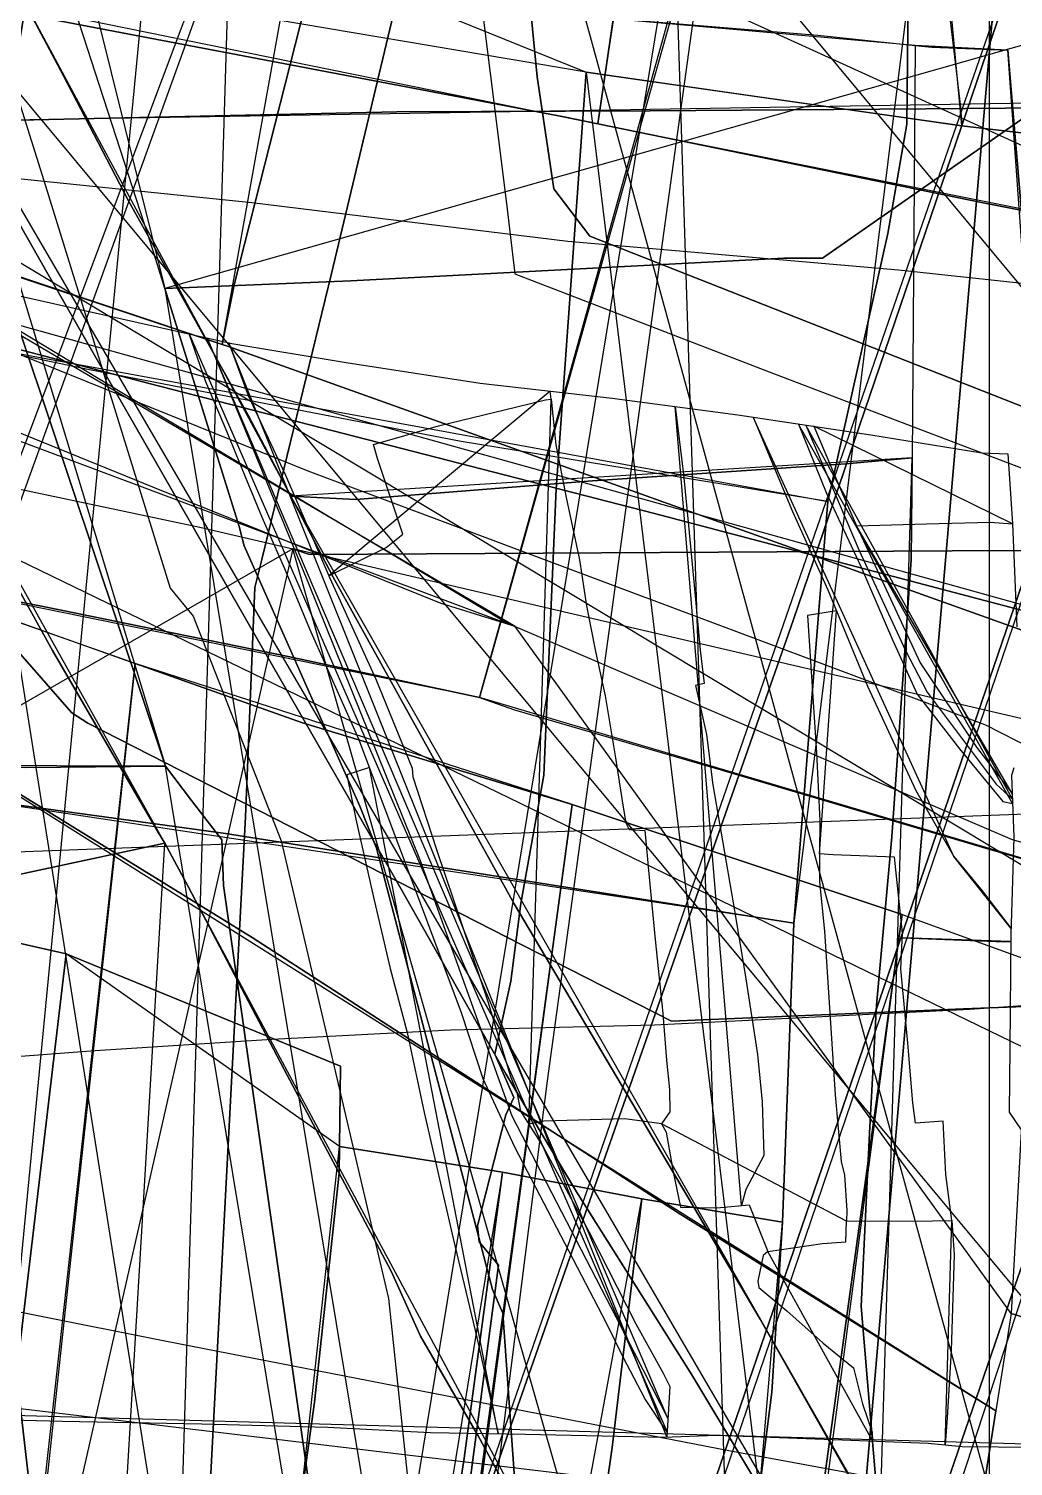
# Model space of a CAD drawing. Extents: x -6790 to 12600, y -1098 to 2171.
# Drawn here: x 681.8 to 733.7, y 414.8 to 490.5 of the extents above; entities that cross this region are included whole.
import ezdxf

# ---------------------------------------------------------------- set-up
doc = ezdxf.new("R2010")
doc.units = 0

msp = doc.modelspace()

# ---------------------------------------------------------------- linework, layer by layer
for points in [[(-7.785, 810.303), (732.41, 810.303), (732.41, -7.785), (-7.785, -7.785), (-7.785, 810.303)], [(637.408, 594.75), (637.736, 594.726), (662.872, 589.934), (662.532, 588.83), (655.107, 534.668), (651.449, 507.714), (650.216, 499.044), (650.194, 498.07), (651.792, 497.489), (662.338, 495.196), (682.779, 491.07), (710.001, 485.905), (711.801, 485.535), (713.973, 500.37), (718.122, 527.146), (720.485, 542.786), (726.628, 583.454), (640.862, 615.9), (637.408, 594.75)], [(657.211, 609.541), (655.908, 584.491), (656.741, 576.481), (663.201, 551.019), (668.649, 533.637), (675.524, 505.099), (682.702, 482.269), (689.274, 461.082), (690.485, 459.612), (695.112, 447.765), (700.776, 423.68), (703.327, 399.553), (706.224, 372.269), (708.905, 348.964), (714.163, 313.646), (714.888, 277.015), (714.097, 250.136), (657.211, 609.541)], [(712.768, 589.733), (744.235, 588.876), (744.243, 589.482), (759.809, 592.467), (774.157, 588.929), (773.952, 588.441), (773.673, 586.057), (770.782, 568.317), (767.931, 549.325), (765.66, 534.859), (762.997, 525.189), (759.594, 512.479), (750.008, 475.338), (744.583, 455.13), (692.283, 473.824), (692.006, 473.916), (692.637, 477.059), (696.395, 491.831), (698.539, 500.306), (698.64, 501.141), (698.821, 502.123), (706.9, 535.475), (712.768, 589.733)], [(712.768, 589.733), (655.856, 589.891), (655.57, 588.73), (649.264, 556.591), (643.552, 526.151), (640.627, 511.135), (638.978, 500.569), (639.69, 500.116), (669.25, 481.513), (681.39, 477.439), (692.006, 473.916), (692.637, 477.059), (696.395, 491.831), (698.539, 500.306), (698.64, 501.141), (698.821, 502.123), (706.9, 535.475), (712.768, 589.733)], [(712.768, 589.733), (706.9, 535.475), (698.821, 502.123), (698.64, 501.141), (698.539, 500.306), (696.395, 491.831), (692.637, 477.059), (692.006, 473.916), (712.768, 589.733)], [(695.164, 586.012), (691.927, 542.039), (690.117, 517.465), (693.471, 516.074), (705.583, 510.381), (697.774, 477.651), (694.091, 462.59), (693.722, 461.117), (693.243, 449.043), (691.5, 416.127), (689.493, 378.224), (687.247, 328.55), (687.267, 326.292), (695.164, 586.012)], [(696.857, 585.51), (696.564, 582.771), (693.634, 561.078), (689.144, 535.217), (683.517, 502.813), (675.847, 457.278), (670.026, 422.742), (669.862, 420.997), (671.794, 420.385), (667.608, 393.764), (665.344, 378.795), (664.962, 376.962), (673.784, 374.423), (678.615, 373.048), (680.219, 372.532), (677.889, 362.928), (675.789, 355.119), (674.273, 351.755), (696.857, 585.51)], [(696.857, 585.51), (696.564, 582.771), (693.634, 561.078), (689.144, 535.217), (683.517, 502.813), (675.847, 457.278), (670.026, 422.742), (669.862, 420.997), (671.794, 420.385), (667.608, 393.764), (665.344, 378.795), (664.962, 376.962), (673.784, 374.423), (678.615, 373.048), (680.219, 372.532), (677.889, 362.928), (675.789, 355.119), (674.273, 351.755), (696.857, 585.51)], [(726.628, 583.454), (720.485, 542.786), (718.122, 527.146), (713.973, 500.37), (711.801, 485.535), (726.628, 583.454)], [(789.374, 472.291), (788.637, 557.036), (726.628, 583.454), (720.485, 542.786), (718.122, 527.146), (713.973, 500.37), (711.801, 485.535), (732.083, 481.368), (752.132, 477.451), (774.25, 474.29), (789.374, 472.291)], [(729.479, 579.362), (725.131, 549.642), (721.503, 524.839), (718.912, 506.33), (714.891, 477.087), (709.122, 435.134), (706.045, 410.842), (711.766, 410.366), (713.207, 410.077), (712.626, 407.513), (710.483, 392.632), (709.529, 385.384), (708.744, 379.634), (707.753, 372.096), (707.415, 368.448), (705.712, 368.787), (695.734, 369.391), (694.526, 369.439), (694.341, 369.438), (693.799, 366.361), (691.268, 346.856), (729.479, 579.362)], [(729.479, 579.362), (725.131, 549.642), (721.503, 524.839), (718.912, 506.33), (714.891, 477.087), (709.122, 435.134), (706.045, 410.842), (711.766, 410.366), (713.207, 410.077), (712.626, 407.513), (710.483, 392.632), (709.529, 385.384), (708.744, 379.634), (707.753, 372.096), (707.415, 368.448), (705.712, 368.787), (695.734, 369.391), (694.526, 369.439), (694.341, 369.438), (693.799, 366.361), (691.268, 346.856), (729.479, 579.362)], [(713.244, 577.425), (713.453, 575.623), (713.591, 572.348), (714.529, 550.707), (716.308, 505.763), (733.475, 501.618), (722.713, 376.925), (720.541, 349.82), (713.244, 577.425)], [(724.409, 577.003), (727.105, 576.867), (728.696, 576.718), (739.559, 518.422), (743.045, 499.717), (747.303, 498.619), (757.63, 495.437), (756.884, 464.709), (754.155, 381.475), (752.853, 341.757), (729.336, 347.716), (720.541, 349.82), (722.713, 376.925), (733.475, 501.618), (716.308, 505.763), (714.529, 550.707), (713.591, 572.348), (713.453, 575.623), (713.244, 577.425), (719.771, 577.237), (724.409, 577.003)], [(689.031, 451.709), (676.602, 488.762), (675.069, 493.977), (668.954, 516.142), (667.706, 519.683), (663.808, 532.727), (659.07, 548.903), (655.325, 562.023), (651.427, 575.627), (651.3, 576.136), (689.031, 451.709)], [(571.267, 558.549), (574.944, 507.227), (575.791, 493.324), (603.686, 490.476), (625.087, 488.491), (644.439, 486.42), (667.393, 484.068), (693.579, 481.386), (710.217, 479.344), (727.627, 477.834), (745.059, 475.957), (754.81, 474.964), (571.267, 558.549)], [(688.992, 476.851), (688.354, 478.889), (683.411, 494.17), (679.497, 506.795), (678.976, 509.296), (677.424, 519.235), (674.236, 536.417), (672.993, 543.009), (671.992, 545.19), (688.992, 476.851)], [(709.228, 542.116), (708.436, 540.658), (703.834, 527.74), (693.629, 499.537), (681.078, 464.801), (674.596, 447.41), (666.622, 426.391), (657.931, 403.949), (634.744, 342.396), (622.223, 309.817), (617.998, 298.824), (617.095, 296.956), (709.228, 542.116)], [(746.255, 530.331), (722.071, 459.379), (708.756, 421.37), (700.32, 397.286), (694.271, 379.306), (684.32, 349.728), (673.212, 319.473), (664.49, 294.493), (657.215, 273.711), (746.255, 530.331)], [(756.887, 527.429), (746.381, 530.292), (746.255, 530.331), (722.071, 459.379), (708.756, 421.37), (700.32, 397.286), (694.271, 379.306), (684.32, 349.728), (673.212, 319.473), (664.49, 294.493), (657.215, 273.711), (657.959, 273.478), (670.855, 274.319), (671.836, 276.957), (675.041, 286.294), (683.989, 311.81), (685.018, 315.355), (690.05, 330.074), (696.255, 348.362), (704.513, 372.959), (711.631, 393.926), (716.517, 409.866), (737.388, 470.78), (756.887, 527.429)], [(756.887, 527.429), (737.388, 470.78), (716.517, 409.866), (711.631, 393.926), (704.513, 372.959), (696.255, 348.362), (690.05, 330.074), (685.018, 315.355), (683.989, 311.81), (675.041, 286.294), (671.836, 276.957), (670.855, 274.319), (756.887, 527.429)], [(704.293, 525.463), (707.227, 502.104), (708.599, 488.005), (709.475, 482.099), (711.38, 479.622), (736.11, 469.867), (755.429, 462.818), (762.022, 460.112), (763.954, 459.726), (704.293, 525.463)], [(701.811, 525.124), (704.416, 501.81), (706.975, 481.339), (707.423, 477.635), (721.049, 472.384), (737.907, 465.964), (756.36, 458.948), (757.38, 458.736), (753.264, 436.993), (751.255, 420.149), (748.761, 399.127), (746.3, 379.79), (745.716, 373.376), (745.193, 366.912), (701.811, 525.124)], [(767.392, 524.566), (760.934, 504.572), (750.131, 472.476), (737.921, 436.2), (733.66, 424.08), (730.37, 414.467), (729.945, 413.152), (725.441, 397.971), (723.723, 392.179), (722.466, 387.873), (718.953, 377.415), (716, 368.865), (707.807, 343.095), (704.424, 332.04), (699.508, 317.208), (696.865, 309.232), (693.805, 300.712), (688.825, 286.093), (685.146, 275.295), (767.392, 524.566)], [(699.475, 513.145), (711.667, 511.066), (724.373, 508.919), (728.856, 508.064), (728.904, 503.578), (728.809, 500.176), (729.579, 497.084), (729.984, 494.086), (730.889, 486.417), (730.97, 485.431), (718.993, 487.133), (711.183, 488.245), (690.792, 491.689), (691.411, 496.255), (693.052, 501.759), (694.39, 505.667), (695.627, 507.893), (697.679, 511.241), (699.475, 513.145)], [(720.488, 508.897), (716.401, 493.827), (709.651, 469.874), (705.563, 455.326), (720.488, 508.897)], [(783.79, 494.877), (763.343, 499.368), (744.434, 503.336), (730.154, 506.652), (720.488, 508.897), (716.401, 493.827), (709.651, 469.874), (705.563, 455.326), (707.396, 454.666), (717.964, 451.599), (732.328, 447.345), (741.129, 444.812), (741.346, 444.721), (751.721, 440.363), (765.962, 434.518), (768.054, 433.759), (769.77, 438.489), (776.706, 460.43), (783.79, 494.877)], [(728.856, 508.064), (728.904, 503.578), (728.809, 500.176), (729.579, 497.084), (729.984, 494.086), (730.889, 486.417), (730.97, 485.431), (728.856, 508.064)], [(608.402, 497.93), (679.909, 473.956), (696.514, 467.262), (732.216, 453.873), (739.636, 450.085), (737.939, 426.471), (737.686, 423.654), (761.228, 416.97), (794.691, 407.553), (608.402, 497.93)], [(748.543, 456.184), (752.132, 477.451), (732.083, 481.368), (711.801, 485.535), (710.001, 485.905), (682.779, 491.07), (662.338, 495.196), (651.792, 497.489), (650.194, 498.07), (650.172, 497.097), (648.986, 484.823), (648.898, 483.955), (661.133, 480.019), (679.3, 474.174), (688.162, 471.853), (714.783, 465.011), (742.483, 457.707), (748.543, 456.184)], [(711.801, 485.535), (710.001, 485.905), (682.779, 491.07), (662.338, 495.196), (651.792, 497.489), (650.194, 498.07), (711.801, 485.535)], [(711.183, 488.245), (690.792, 491.689), (691.411, 496.255), (711.183, 488.245)], [(707.44, 459.067), (703.541, 460.278), (688.349, 466.402), (670.924, 473.491), (643.726, 483.342), (627.213, 489.038), (611.253, 495.083), (707.44, 459.067)], [(663.183, 493.927), (664.253, 491.752), (668.388, 484.261), (675.295, 471.81), (683.071, 457.793), (688.648, 448.189), (688.995, 447.651), (663.183, 493.927)], [(680.569, 493.882), (683.654, 488.054), (687.076, 481.484), (693.381, 470.188), (695.617, 465.923), (680.569, 493.882)], [(680.569, 493.882), (683.67, 493.613), (688.952, 493.124), (700.158, 492.17), (711.977, 491.132), (723.376, 490.205), (728.512, 489.655), (680.569, 493.882)], [(728.339, 467.949), (724.86, 467.632), (711.51, 466.723), (699.045, 465.747), (695.617, 465.923), (693.381, 470.188), (687.076, 481.484), (683.654, 488.054), (680.569, 493.882), (683.67, 493.613), (688.952, 493.124), (700.158, 492.17), (711.977, 491.132), (723.376, 490.205), (728.512, 489.655), (728.339, 467.949)], [(726.806, 403.311), (722.816, 409.543), (716.735, 419.655), (710.667, 429.293), (706.947, 435.501), (701.069, 445.87), (693.994, 458.167), (687.93, 468.74), (682.708, 477.844), (678.478, 485.272), (674.144, 493.476), (726.806, 403.311)], [(688.992, 476.851), (698.791, 477.263), (721.581, 478.449), (723.619, 478.448), (739.992, 489.859), (743.451, 492.317), (688.992, 476.851)], [(722.114, 443.436), (723.438, 459.908), (723.899, 465.639), (727.06, 479.756), (728.065, 485.514), (728.133, 492.216), (722.114, 443.436)], [(658.642, 491.872), (664.513, 477.88), (665.741, 475.166), (672.683, 467.515), (684.095, 454.51), (684.931, 453.961), (711.133, 440.595), (715.669, 438.282), (731.049, 438.92), (745.766, 439.486), (658.642, 491.872)], [(728.512, 489.655), (729.384, 489.562), (733.378, 489.413), (728.512, 489.655)], [(733.378, 489.413), (734.691, 474.055), (735.274, 463.523), (735.97, 453.922), (736.406, 447.513), (736.963, 440.499), (737.457, 433.161), (738.206, 424.206), (738.5, 418.337), (733.378, 489.413)], [(548.002, 483.505), (550.329, 483.641), (557.818, 483.816), (570.012, 484.15), (578.99, 484.28), (588.417, 484.47), (594.947, 484.515), (606.138, 484.728), (616.18, 484.819), (627.979, 485.025), (637.087, 485.215), (647.449, 485.412), (658.898, 485.435), (670.902, 485.488), (701.2, 486.156), (714.525, 486.221), (729.071, 486.315), (741.636, 486.428), (757.242, 486.812), (773.138, 486.981), (784.577, 487.282), (790.428, 487.553), (548.002, 483.505)], [(730.97, 485.431), (718.993, 487.133), (711.183, 488.245), (730.97, 485.431)], [(752.132, 477.451), (732.083, 481.368), (711.801, 485.535), (752.132, 477.451)], [(730.97, 485.431), (738.854, 484.499), (743.779, 483.883), (730.97, 485.431)], [(727.815, 443.898), (745.175, 437.612), (748.543, 456.184), (742.483, 457.707), (714.783, 465.011), (688.162, 471.853), (679.3, 474.174), (661.133, 480.019), (648.898, 483.955), (648.696, 481.977), (648.252, 480.301), (646.381, 471.569), (669.795, 463.382), (687.433, 457.116), (696.248, 453.984), (710.439, 449.69), (727.815, 443.898)], [(648.898, 483.955), (661.133, 480.019), (679.3, 474.174), (688.162, 471.853), (714.783, 465.011), (742.483, 457.707), (748.543, 456.184), (648.898, 483.955)], [(679.822, 388.341), (677.532, 388.309), (658.351, 390.252), (635.278, 392.564), (624.262, 393.63), (616.832, 394.572), (607.713, 395.41), (606.259, 405.682), (603.672, 419.241), (597.514, 451.518), (592.909, 477.243), (591.941, 478.36), (588.991, 482.292), (597.483, 480.916), (637.525, 473.098), (645.678, 471.486), (646.381, 471.569), (669.795, 463.382), (687.433, 457.116), (684.159, 426.996), (679.982, 388.343), (679.822, 388.341)], [(669.25, 481.513), (681.39, 477.439), (692.006, 473.916), (669.25, 481.513)], [(669.25, 481.513), (669.72, 481.217), (677.284, 477.085), (686.732, 471.375), (706.996, 459.257), (707.44, 459.067), (669.25, 481.513)], [(797.424, 403.827), (796.182, 412.157), (789.032, 414.046), (759.605, 421.126), (741.265, 425.281), (744.583, 455.13), (692.283, 473.824), (692.006, 473.916), (681.39, 477.439), (669.25, 481.513), (669.72, 481.217), (677.284, 477.085), (686.732, 471.375), (706.996, 459.257), (707.44, 459.067), (733.614, 447.839), (734.904, 447.47), (733.565, 422.886), (737.649, 421.627), (753.239, 416.829), (766.637, 412.584), (774.728, 410.159), (775.683, 409.921), (797.424, 403.827)], [(719.502, 292.565), (718.964, 295.52), (717.372, 309.134), (715.091, 327.339), (713.125, 346.851), (711.787, 357.912), (711.615, 362.226), (710.758, 373.938), (708.1, 404.311), (706.781, 422.903), (706.242, 424.138), (700.14, 447.379), (699.253, 449.597), (693.165, 463.313), (692.91, 464.322), (688.992, 476.851), (719.502, 292.565)], [(723.899, 465.639), (704.6, 468.81), (685.027, 472.578), (678.188, 473.991), (723.899, 465.639)], [(715.449, 416.631), (714.268, 418.397), (713.148, 420.541), (712.224, 422.414), (710.945, 424.861), (709.406, 427.825), (707.426, 431.641), (705.748, 435.247), (704.619, 438.721), (701.978, 445.748), (699.205, 453.127), (696.624, 458.923), (695.315, 462.093), (694.184, 464.637), (693.37, 466.588), (692.277, 469.296), (691.156, 471.943), (690.277, 474.467), (715.449, 416.631)], [(691.213, 474.258), (696.564, 461.316), (702.438, 446.73), (707.268, 433.294), (713.27, 421.694), (715.488, 417.315), (691.213, 474.258)], [(692.006, 473.916), (692.283, 473.824), (744.583, 455.13), (692.006, 473.916)], [(692.367, 473.999), (693.382, 471.233), (695.343, 467.031), (697.672, 461.611), (700.109, 456.291), (702.015, 451.596), (702.054, 451.148), (703.303, 447.317), (705.994, 439.309), (707.196, 435.365), (707.519, 434.541), (707.724, 433.533), (708.914, 431.661), (711.339, 427.162), (713.795, 422.336), (715.227, 419.744), (715.589, 419.04), (715.434, 416.38), (692.367, 473.999)], [(646.381, 471.569), (669.795, 463.382), (687.433, 457.116), (646.381, 471.569)], [(697.618, 461.736), (700.649, 463.225), (701.522, 463.921), (700.197, 467.915), (699.986, 468.647), (703.403, 469.632), (707.526, 470.634), (709.028, 470.99), (709.335, 471.034), (709.278, 471.449), (697.618, 461.736)], [(709.335, 471.034), (709.577, 468.63), (710.127, 465.85), (710.821, 462.573), (711.196, 460.154), (711.669, 457.742), (712.178, 455.409), (712.728, 452.148), (713.117, 449.652), (713.26, 448.729), (713.436, 448.368), (714.263, 448.323), (714.516, 445.665), (714.81, 442.576), (715.221, 438.673), (715.407, 436.229), (715.565, 434.671), (715.591, 433.507), (715.153, 432.862), (713.212, 433.14), (708.944, 433.013), (708.154, 432.856), (709.335, 471.034)], [(715.857, 470.641), (716.302, 467.064), (716.565, 464.384), (716.873, 461.236), (717.178, 457.815), (717.398, 456.05), (716.937, 455.957), (717.509, 453.371), (717.856, 450.724), (718.291, 448.185), (719.008, 444.004), (719.583, 440.514), (720.204, 436.518), (720.444, 434.033), (720.54, 431.206), (719.579, 429.41), (719.36, 428.57), (715.857, 470.641)], [(719.972, 470.084), (722.038, 465.111), (723.908, 460.988), (725.99, 455.921), (728.547, 450.429), (730.539, 446.948), (719.972, 470.084)], [(722.363, 469.723), (723.825, 466.123), (725.652, 462.186), (727.316, 458.358), (728.616, 455.5), (730.837, 452.619), (733.123, 449.851), (733.637, 449.732), (722.363, 469.723)], [(722.745, 469.665), (725.547, 463.065), (727.995, 457.791), (729.136, 455.594), (732.776, 450.76), (733.629, 449.964), (722.745, 469.665)], [(723.169, 469.601), (724.625, 466.175), (725.412, 464.36), (729.103, 464.466), (732.458, 464.555), (733.631, 464.459), (723.169, 469.601)], [(661.997, 443.767), (666.489, 463.142), (667.475, 469.213), (676.956, 467.214), (690.839, 464.285), (695.737, 463.143), (661.997, 443.767)], [(695.617, 465.923), (699.045, 465.747), (711.51, 466.723), (724.86, 467.632), (728.339, 467.949), (695.617, 465.923)], [(728.339, 467.949), (724.86, 467.632), (711.51, 466.723), (699.045, 465.747), (695.617, 465.923), (697.853, 461.658), (707.38, 444.455), (720.337, 422.579), (725.718, 413.095), (726.645, 411.563), (725.654, 423.247), (726.095, 432.383), (726.469, 439.12), (727.283, 447.991), (728.296, 462.565), (728.339, 467.949)], [(728.339, 467.949), (728.296, 462.565), (727.283, 447.991), (726.469, 439.12), (726.095, 432.383), (725.654, 423.247), (726.645, 411.563), (728.339, 467.949)], [(695.617, 465.923), (697.853, 461.658), (707.38, 444.455), (720.337, 422.579), (725.718, 413.095), (726.645, 411.563), (695.617, 465.923)], [(725.412, 464.36), (726.866, 461.234), (728.759, 457.143), (731.738, 452.706), (733.617, 450.265), (725.412, 464.36)], [(695.737, 463.143), (686.323, 421.764), (682.508, 404.998), (698.008, 402.274), (715.086, 399.137), (719.312, 380.279), (719.683, 379.426), (695.737, 463.143)], [(695.737, 463.143), (696.606, 462.855), (730.446, 463.046), (753.886, 463.112), (748.179, 445.775), (774.561, 442.189), (795.83, 439.829), (695.737, 463.143)], [(671.322, 462.296), (671.575, 462.228), (682.583, 460.115), (695.484, 457.476), (705.563, 455.326), (671.322, 462.296)], [(724.358, 459.892), (722.831, 459.644), (723.316, 452.412), (723.485, 448.819), (723.472, 447.084), (724.358, 459.892)], [(707.44, 459.067), (733.614, 447.839), (734.904, 447.47), (733.565, 422.886), (707.44, 459.067)], [(669.306, 457.649), (693.587, 442.689), (716.015, 428.181), (732.758, 417.756), (669.306, 457.649)], [(670.623, 298.038), (688.484, 293.449), (689.557, 293.371), (692.123, 313.107), (697.707, 356.749), (706.311, 419.296), (710.439, 449.69), (696.248, 453.984), (687.433, 457.116), (684.159, 426.996), (679.982, 388.343), (679.822, 388.341), (676.961, 359.549), (673.423, 325.825), (670.623, 298.038)], [(687.433, 457.116), (684.159, 426.996), (679.982, 388.343), (679.822, 388.341), (687.433, 457.116)], [(687.433, 457.116), (696.248, 453.984), (710.439, 449.69), (687.433, 457.116)], [(705.563, 455.326), (707.396, 454.666), (717.964, 451.599), (732.328, 447.345), (741.129, 444.812), (741.346, 444.721), (705.563, 455.326)], [(663.615, 333.977), (709.906, 325.333), (707.219, 341.448), (703.119, 367.914), (696.496, 414.423), (692.083, 445.415), (691.99, 447.828), (690.401, 449.891), (689.031, 451.709), (681.657, 451.643), (671.869, 451.89), (671.822, 451.759), (669.927, 421.491), (668.845, 400.436), (667.757, 379.195), (666.903, 358.742), (666.711, 356.013), (666.91, 354.441), (663.615, 333.977)], [(671.822, 451.759), (671.869, 451.89), (681.657, 451.643), (689.031, 451.709), (671.822, 451.759)], [(689.031, 451.709), (690.401, 449.891), (691.99, 447.828), (692.083, 445.415), (696.496, 414.423), (703.119, 367.914), (707.219, 341.448), (709.906, 325.333), (689.031, 451.709)], [(699.765, 451.636), (698.573, 451.243), (699.054, 448.919), (700.017, 444.652), (700.852, 441.042), (701.748, 437.679), (702.65, 433.462), (704.178, 426.828), (705.427, 421.625), (706.37, 417.355), (706.549, 416.555), (699.765, 451.636)], [(721.511, 427.693), (722.114, 443.436), (714.011, 444.717), (692.193, 448.164), (675.929, 450.396), (675.033, 443.8), (683.791, 441.83), (698.242, 435.903), (698.184, 431.677), (706.777, 430.318), (714.118, 428.913), (721.511, 427.693)], [(675.033, 443.8), (675.929, 450.396), (692.193, 448.164), (714.011, 444.717), (722.114, 443.436), (721.511, 427.693), (714.118, 428.913), (706.777, 430.318), (698.184, 431.677), (698.242, 435.903), (683.791, 441.83), (675.033, 443.8)], [(675.929, 450.396), (692.193, 448.164), (714.011, 444.717), (722.114, 443.436), (675.929, 450.396)], [(710.439, 449.69), (706.311, 419.296), (697.707, 356.749), (692.123, 313.107), (689.557, 293.371), (710.439, 449.69)], [(707.622, 290.698), (714.947, 346.325), (720.178, 387.517), (720.285, 389.244), (727.815, 443.898), (710.439, 449.69), (706.311, 419.296), (697.707, 356.749), (692.123, 313.107), (689.557, 293.371), (692.556, 292.901), (707.622, 290.698)], [(688.995, 447.651), (678.351, 445.37), (680.107, 427.511), (680.839, 422.659), (682.147, 411.338), (684.228, 393.114), (685.111, 382.235), (688.995, 447.651)], [(685.111, 382.235), (684.228, 393.114), (682.147, 411.338), (680.839, 422.659), (680.107, 427.511), (678.351, 445.37), (688.995, 447.651), (690.21, 445.359), (695.279, 435.724), (700.904, 425.118), (702.449, 421.68), (705.487, 416.438), (708.67, 410.58), (716.769, 396.092), (723.689, 383.142), (725.649, 379.426), (727.334, 376.296), (727.578, 363.289), (722.647, 363.087), (716.893, 362.549), (712.512, 362.33), (708.105, 384.572), (695.539, 383.217), (685.111, 382.235)], [(688.995, 447.651), (690.21, 445.359), (695.279, 435.724), (700.904, 425.118), (702.449, 421.68), (705.487, 416.438), (708.67, 410.58), (716.769, 396.092), (723.689, 383.142), (725.649, 379.426), (727.334, 376.296), (688.995, 447.651)], [(715.153, 432.862), (715.393, 432.438), (715.763, 430.34), (716.149, 428.475), (718.06, 428.45), (719.768, 428.608), (720.751, 426.15), (723.631, 426.571), (724.845, 426.658), (724.883, 427.742), (729.412, 427.755), (730.428, 427.782), (730.12, 430.203), (729.976, 433.004), (728.525, 432.898), (728.377, 433.974), (728.121, 437.12), (727.752, 441.024), (727.832, 442.916), (727.41, 446.906), (724.182, 447.041), (723.472, 447.084), (723.464, 445.618), (723.734, 443.021), (724.3, 434.402), (724.599, 430.88), (724.78, 430.163), (724.898, 428.299), (724.883, 427.742), (715.153, 432.862)], [(730.539, 446.948), (732.025, 445.134), (733.551, 443.18), (730.539, 446.948)], [(661.706, 443.565), (661.129, 445.327), (663.482, 445.854), (675.033, 443.8), (683.791, 441.83), (681.181, 419.684), (665.109, 420.783), (664.455, 428.625), (661.706, 443.565)], [(665.109, 420.783), (681.181, 419.684), (683.791, 441.83), (675.033, 443.8), (663.482, 445.854), (661.129, 445.327), (661.706, 443.565), (664.455, 428.625), (665.109, 420.783)], [(727.815, 443.898), (720.285, 389.244), (720.178, 387.517), (714.947, 346.325), (707.622, 290.698), (727.815, 443.898)], [(707.622, 290.698), (714.947, 346.325), (720.178, 387.517), (720.285, 389.244), (727.815, 443.898), (745.175, 437.612), (742.523, 420.872), (742.5, 420.704), (737.349, 382.341), (733.865, 356.401), (733.702, 354.183), (729.318, 287.116), (707.622, 290.698)], [(727.822, 442.671), (732.774, 442.469), (733.537, 442.463), (727.822, 442.671)], [(750.827, 409.55), (734.887, 412.669), (718.686, 415.645), (704.491, 418.402), (688.987, 421.418), (675.42, 424.134), (664.351, 426.222), (647.222, 429.58), (635.607, 431.859), (615.38, 435.722), (603.492, 437.823), (594.334, 439.734), (583.061, 441.986), (581.861, 431.878), (555.228, 433.546), (548.343, 433.81), (750.827, 409.55)], [(698.184, 431.677), (698.164, 430.267), (696.868, 418.209), (695.337, 407.15), (694.085, 396.042), (692.741, 384.119), (691.346, 371.745), (690.314, 359.569), (686.03, 363.365), (684.477, 367.263), (680.682, 374.564), (677.466, 380.422), (675.403, 384.562), (679.056, 406.015), (680.199, 412.727), (681.181, 419.684), (683.791, 441.83), (698.242, 435.903), (698.184, 431.677)], [(680.199, 412.727), (679.056, 406.015), (675.403, 384.562), (677.466, 380.422), (680.682, 374.564), (684.477, 367.263), (686.03, 363.365), (690.314, 359.569), (691.346, 371.745), (692.741, 384.119), (694.085, 396.042), (695.337, 407.15), (696.868, 418.209), (698.164, 430.267), (698.184, 431.677), (698.242, 435.903), (683.791, 441.83), (681.181, 419.684), (680.199, 412.727)], [(683.791, 441.83), (698.242, 435.903), (698.184, 431.677), (683.791, 441.83)], [(698.184, 431.677), (698.164, 430.267), (696.868, 418.209), (695.337, 407.15), (694.085, 396.042), (692.741, 384.119), (691.346, 371.745), (690.314, 359.569), (698.184, 431.677)], [(706.777, 430.318), (705.978, 424.391), (704.749, 415.263), (703.697, 408.435), (702.714, 400.452), (701.9, 393.837), (700.83, 386.567), (699.625, 378.377), (698.522, 372.843), (696.919, 364.792), (694.662, 356.273), (690.314, 359.569), (691.346, 371.745), (692.741, 384.119), (694.085, 396.042), (695.337, 407.15), (696.868, 418.209), (698.164, 430.267), (698.184, 431.677), (706.777, 430.318)], [(706.777, 430.318), (705.978, 424.391), (704.749, 415.263), (703.697, 408.435), (702.714, 400.452), (701.9, 393.837), (700.83, 386.567), (699.625, 378.377), (698.522, 372.843), (696.919, 364.792), (694.662, 356.273), (690.314, 359.569), (691.346, 371.745), (692.741, 384.119), (694.085, 396.042), (695.337, 407.15), (696.868, 418.209), (698.164, 430.267), (698.184, 431.677), (706.777, 430.318)], [(694.662, 356.273), (696.919, 364.792), (698.522, 372.843), (699.625, 378.377), (700.83, 386.567), (701.9, 393.837), (702.714, 400.452), (703.697, 408.435), (704.749, 415.263), (705.978, 424.391), (706.777, 430.318), (694.662, 356.273)], [(699.944, 352.094), (700.622, 355.17), (701.544, 360.784), (702.771, 368.249), (703.666, 372.7), (706.025, 372.224), (707.03, 377.635), (708.86, 390.298), (710.629, 402.534), (712.551, 415.83), (714.118, 428.913), (706.777, 430.318), (705.978, 424.391), (704.749, 415.263), (703.697, 408.435), (702.714, 400.452), (701.9, 393.837), (700.83, 386.567), (699.625, 378.377), (698.522, 372.843), (696.919, 364.792), (694.662, 356.273), (699.944, 352.094)], [(702.771, 368.249), (703.666, 372.7), (706.025, 372.224), (707.03, 377.635), (708.86, 390.298), (710.629, 402.534), (712.551, 415.83), (714.118, 428.913), (706.777, 430.318), (705.978, 424.391), (704.749, 415.263), (703.697, 408.435), (702.714, 400.452), (701.9, 393.837), (700.83, 386.567), (699.625, 378.377), (698.522, 372.843), (696.919, 364.792), (694.662, 356.273), (699.944, 352.094), (700.622, 355.17), (701.544, 360.784), (702.771, 368.249)], [(714.118, 428.913), (712.551, 415.83), (710.629, 402.534), (708.86, 390.298), (707.03, 377.635), (706.025, 372.224), (703.666, 372.7), (702.771, 368.249), (701.544, 360.784), (700.622, 355.17), (699.944, 352.094), (714.118, 428.913)], [(730.428, 427.782), (730.566, 425.976), (730.404, 420.934), (730.181, 417.387), (730.09, 415.97), (730.428, 427.782)], [(721.511, 427.693), (720.955, 418.745), (719.788, 409.485), (719.282, 405.47), (719.362, 403.251), (718.524, 396.187), (718.309, 389.917), (721.511, 427.693)], [(720.751, 426.15), (720.499, 425.941), (720.211, 424.585), (720.265, 424.255), (721.747, 423.014), (723.664, 421.322), (725.254, 420.018), (725.734, 418.13), (726.233, 416.627), (726.257, 416.213), (726.256, 416.174), (720.751, 426.15)], [(775.683, 409.921), (774.728, 410.159), (766.637, 412.584), (753.239, 416.829), (737.649, 421.627), (733.565, 422.886), (775.683, 409.921)], [(732.758, 417.756), (728.548, 391.009), (725.297, 370.353), (732.758, 417.756)]]:
    msp.add_lwpolyline(points, close=True)
for points in [[(595.386, 625.29), (644.249, 621.844), (642.742, 591.449), (642.601, 588.686), (642.179, 580.421), (640.606, 555.405), (639.466, 537.222), (640.735, 534.775), (649.896, 512.825), (658.642, 491.872), (664.513, 477.88), (665.741, 475.166), (672.683, 467.515), (684.095, 454.51), (684.931, 453.961), (711.133, 440.595), (715.669, 438.282), (731.049, 438.92), (745.766, 439.486), (790.331, 430.724)], [(595.386, 625.29), (644.249, 621.844), (642.742, 591.449), (642.601, 588.686), (642.179, 580.421), (640.606, 555.405), (639.466, 537.222), (640.735, 534.775), (649.896, 512.825), (658.642, 491.872), (664.513, 477.88), (665.741, 475.166), (672.683, 467.515), (684.095, 454.51), (684.931, 453.961), (711.133, 440.595), (715.669, 438.282), (731.049, 438.92), (745.766, 439.486), (790.331, 430.724)], [(595.386, 625.29), (644.249, 621.844), (642.742, 591.449), (642.601, 588.686), (642.179, 580.421), (640.606, 555.405), (639.466, 537.222), (640.735, 534.775), (649.896, 512.825), (658.642, 491.872), (664.513, 477.88), (665.741, 475.166), (672.683, 467.515), (684.095, 454.51), (684.931, 453.961), (711.133, 440.595), (715.669, 438.282), (731.049, 438.92), (745.766, 439.486), (790.331, 430.724)], [(626.516, 458.953), (650.192, 456.273), (657.257, 454.421), (660.175, 453.659), (668.592, 452.211), (671.822, 451.759), (671.869, 451.89), (681.657, 451.643), (689.031, 451.709), (676.602, 488.762), (675.069, 493.977), (668.954, 516.142), (667.706, 519.683), (663.808, 532.727), (659.07, 548.903), (655.325, 562.023), (651.427, 575.627), (651.3, 576.136), (649.65, 581.977), (650.286, 604.552), (650.356, 609.681), (605.231, 616.61)], [(794.781, 403.975), (618.973, 615.411)], [(783.954, 363.946), (593.01, 593.178), (593.01, 593.178), (592.343, 584.82), (592.2, 582.37), (592.087, 573.744), (591.727, 554.652), (591.419, 543.612), (591.071, 531.966), (590.923, 526.889), (590.937, 516.174), (590.9, 504.297), (590.894, 488.268), (590.733, 463.172), (590.291, 432.435), (590.135, 430.309), (591.13, 428.952), (598.35, 418.651), (606.096, 407.508)], [(656.935, 367.575), (659.499, 427.489), (660.045, 440.814), (660.311, 442), (667.56, 479.469), (675.475, 520.384), (666.044, 521.618), (667.065, 524.87), (680.231, 592.784), (680.231, 592.784), (681.171, 592.361), (686.223, 590.084), (690.694, 588.048), (695.164, 586.012), (691.927, 542.039), (690.117, 517.465), (693.471, 516.074), (705.583, 510.381), (697.774, 477.651), (694.091, 462.59), (693.722, 461.117), (693.243, 449.043), (691.5, 416.127), (689.493, 378.224)], [(689.493, 378.224), (691.5, 416.127), (693.243, 449.043), (693.722, 461.117), (694.091, 462.59), (697.774, 477.651), (705.583, 510.381), (693.471, 516.074), (690.117, 517.465), (691.927, 542.039), (695.164, 586.012), (706.068, 581.049), (706.068, 581.049), (713.2, 577.803), (713.244, 577.425), (713.453, 575.623), (713.591, 572.348), (714.529, 550.707), (716.308, 505.763), (733.475, 501.618), (722.713, 376.925)], [(667.608, 393.764), (671.794, 420.385), (669.862, 420.997), (670.026, 422.742), (675.847, 457.278), (683.517, 502.813), (689.144, 535.217), (693.634, 561.078), (696.564, 582.771), (696.857, 585.51), (696.857, 585.51), (702.609, 584.342), (712.77, 582.262), (726.404, 579.928), (729.479, 579.362), (725.131, 549.642), (721.503, 524.839), (718.912, 506.33), (714.891, 477.087), (709.122, 435.134), (706.045, 410.842)], [(667.608, 393.764), (671.794, 420.385), (669.862, 420.997), (670.026, 422.742), (675.847, 457.278), (683.517, 502.813), (689.144, 535.217), (693.634, 561.078), (696.564, 582.771), (696.857, 585.51), (696.857, 585.51), (702.609, 584.342), (712.77, 582.262), (726.404, 579.928), (729.479, 579.362), (725.131, 549.642), (721.503, 524.839), (718.912, 506.33), (714.891, 477.087), (709.122, 435.134), (706.045, 410.842)], [(772.443, 572.023), (756.985, 575.024), (755.083, 575.102), (739.409, 577.672), (729.817, 579.3), (729.479, 579.362), (729.479, 579.362), (725.131, 549.642), (721.503, 524.839), (718.912, 506.33), (714.891, 477.087), (709.122, 435.134), (706.045, 410.842)], [(772.443, 572.023), (756.985, 575.024), (755.083, 575.102), (739.409, 577.672), (729.817, 579.3), (729.479, 579.362), (729.479, 579.362), (725.131, 549.642), (721.503, 524.839), (718.912, 506.33), (714.891, 477.087), (709.122, 435.134), (706.045, 410.842)], [(632.023, 548.841), (643.871, 546.871), (656.285, 544.838), (673.741, 542.053), (687.034, 539.884), (701.38, 537.189), (714.333, 535.004), (723.784, 533.238), (722.302, 521.214), (720.488, 508.897), (720.488, 508.897), (716.401, 493.827), (709.651, 469.874), (705.563, 455.326), (695.484, 457.476), (682.583, 460.115), (671.575, 462.228), (671.322, 462.296), (663.841, 464.305), (647.917, 468.793), (639.544, 471.258), (629.835, 474.141)], [(700.32, 397.286), (708.756, 421.37), (722.071, 459.379), (746.255, 530.331), (746.255, 530.331), (721.441, 537.969), (709.228, 542.116), (708.436, 540.658), (703.834, 527.74), (693.629, 499.537), (681.078, 464.801), (674.596, 447.41), (666.622, 426.391), (657.931, 403.949)], [(708.436, 540.658), (703.834, 527.74), (693.629, 499.537), (681.078, 464.801), (674.596, 447.41), (666.622, 426.391), (657.931, 403.949)], [(744.303, 538.185), (743.791, 527.768), (743.741, 520.44), (743.619, 517.241), (743.63, 513.632), (743.597, 506.967), (743.546, 496.652), (743.451, 492.317), (739.992, 489.859), (723.619, 478.448), (721.581, 478.449), (698.791, 477.263), (688.992, 476.851), (688.354, 478.889), (683.411, 494.17), (679.497, 506.795), (678.976, 509.296), (677.424, 519.235), (674.236, 536.417)], [(708.1, 404.311), (706.781, 422.903), (706.242, 424.138), (700.14, 447.379), (699.253, 449.597), (693.165, 463.313), (692.91, 464.322), (688.992, 476.851), (688.354, 478.889), (683.411, 494.17), (679.497, 506.795), (678.976, 509.296), (677.424, 519.235), (674.236, 536.417)], [(759.01, 531.271), (755.05, 517.841), (750.758, 502.729), (746.968, 489.694), (746.644, 487.814), (746.481, 474.037), (746.063, 458.243), (745.791, 447.98), (745.766, 439.486), (731.049, 438.92), (715.669, 438.282), (711.133, 440.595), (684.931, 453.961), (684.095, 454.51), (672.683, 467.515), (665.741, 475.166), (664.513, 477.88), (658.642, 491.872), (649.896, 512.825), (640.735, 534.775)], [(759.01, 531.271), (755.05, 517.841), (750.758, 502.729), (746.968, 489.694), (746.644, 487.814), (746.481, 474.037), (746.063, 458.243), (745.791, 447.98), (745.766, 439.486), (731.049, 438.92), (715.669, 438.282), (711.133, 440.595), (684.931, 453.961), (684.095, 454.51), (672.683, 467.515), (665.741, 475.166), (664.513, 477.88), (658.642, 491.872), (649.896, 512.825), (640.735, 534.775)], [(759.01, 531.271), (755.05, 517.841), (750.758, 502.729), (746.968, 489.694), (746.644, 487.814), (746.481, 474.037), (746.063, 458.243), (745.791, 447.98), (745.766, 439.486), (731.049, 438.92), (715.669, 438.282), (711.133, 440.595), (684.931, 453.961), (684.095, 454.51), (672.683, 467.515), (665.741, 475.166), (664.513, 477.88), (658.642, 491.872), (649.896, 512.825), (640.735, 534.775)], [(663.808, 532.727), (667.706, 519.683), (668.954, 516.142), (675.069, 493.977), (676.602, 488.762), (689.031, 451.709), (690.401, 449.891), (691.99, 447.828), (692.083, 445.415), (696.496, 414.423)], [(762.022, 460.112), (755.429, 462.818), (736.11, 469.867), (711.38, 479.622), (709.475, 482.099), (708.599, 488.005), (707.227, 502.104), (704.293, 525.463), (704.293, 525.463), (719.811, 527.589), (721.085, 526.501), (729.651, 521.972), (753.365, 509.435), (755.014, 496.969), (755.916, 490.334), (756.487, 489.222), (757.894, 485.001), (759.698, 479.892), (760.239, 477.965), (760.764, 477.068)], [(767.392, 524.566), (756.887, 527.429), (737.388, 470.78), (716.517, 409.866)], [(627.337, 511.996), (639.166, 516.037), (640.414, 515.075), (658.974, 510.435), (660.945, 510.529), (661.673, 519.933), (699.846, 524.854), (701.811, 525.124), (704.293, 525.463), (707.227, 502.104), (708.599, 488.005), (709.475, 482.099), (711.38, 479.622), (736.11, 469.867), (755.429, 462.818), (762.022, 460.112)], [(610.569, 518.616), (638.978, 500.569), (639.69, 500.116), (669.25, 481.513), (669.72, 481.217), (677.284, 477.085), (686.732, 471.375), (706.996, 459.257), (707.44, 459.067), (733.614, 447.839), (734.904, 447.47), (733.565, 422.886), (732.758, 417.756), (716.015, 428.181), (693.587, 442.689), (669.306, 457.649), (668.778, 458.366), (646.63, 472.294), (629.938, 482.73)], [(625.087, 488.491), (644.439, 486.42), (667.393, 484.068), (693.579, 481.386), (710.217, 479.344), (727.627, 477.834), (745.059, 475.957), (754.81, 474.964), (756.509, 483.487), (757.407, 487.991), (761.157, 507.817)], [(730.37, 414.467), (733.66, 424.08), (737.921, 436.2), (750.131, 472.476), (760.934, 504.572)], [(760.934, 504.572), (750.131, 472.476), (737.921, 436.2), (733.66, 424.08), (730.37, 414.467)], [(675.929, 450.396), (692.193, 448.164), (714.011, 444.717), (722.114, 443.436), (723.438, 459.908), (723.899, 465.639), (727.06, 479.756), (728.065, 485.514), (728.133, 492.216), (728.837, 498.271), (726.59, 498.176), (723.856, 499.424), (723.772, 498.749), (719.337, 498.56), (708.171, 499.789), (686.296, 502.87), (680.18, 503.096)], [(675.929, 450.396), (692.193, 448.164), (714.011, 444.717), (722.114, 443.436), (723.438, 459.908), (723.899, 465.639), (727.06, 479.756), (728.065, 485.514), (728.133, 492.216), (728.837, 498.271), (726.59, 498.176), (723.856, 499.424), (723.772, 498.749), (719.337, 498.56), (708.171, 499.789), (686.296, 502.87), (680.18, 503.096)], [(704.879, 412.644), (706.565, 425.426), (705.545, 426.654), (705.449, 427.505), (706.951, 433.348), (707.363, 434.253), (706.375, 436.537), (707.219, 440.384), (707.733, 444.478), (708.947, 451.226), (709.595, 466.305), (711.183, 488.245), (690.792, 491.689), (691.411, 496.255), (670.478, 499.311)], [(682.147, 411.338), (680.839, 422.659), (680.107, 427.511), (678.351, 445.37), (688.995, 447.651), (688.648, 448.189), (683.071, 457.793), (675.295, 471.81), (668.388, 484.261), (664.253, 491.752), (663.183, 493.927), (661.751, 496.424), (661.206, 496.451), (642.848, 497.224), (641.816, 497.268), (642.561, 492.643), (645.761, 476.187), (648.504, 461.527), (651.562, 445.503), (650.354, 444.817), (650.811, 442.564), (654.61, 421.744), (657.51, 405.153)], [(725.718, 413.095), (720.337, 422.579), (707.38, 444.455), (697.853, 461.658), (695.617, 465.923), (693.381, 470.188), (687.076, 481.484), (683.654, 488.054), (680.569, 493.882), (675.765, 494.299), (673.906, 494.718), (673.787, 494.189), (674.144, 493.476), (678.478, 485.272), (682.708, 477.844), (687.93, 468.74), (693.994, 458.167), (701.069, 445.87), (706.947, 435.501), (710.667, 429.293), (716.735, 419.655), (722.816, 409.543)], [(729.984, 494.086), (730.889, 486.417), (730.97, 485.431), (738.854, 484.499), (743.779, 483.883), (747.456, 483.67), (754.538, 483.649), (755.291, 483.995), (759.326, 485.39), (766.632, 487.915)], [(741.347, 371.749), (743.131, 473.033), (743.251, 483.231), (743.451, 492.317), (739.992, 489.859), (723.619, 478.448), (721.581, 478.449), (698.791, 477.263), (688.992, 476.851), (688.992, 476.851), (692.91, 464.322), (693.165, 463.313), (699.253, 449.597), (700.14, 447.379), (706.242, 424.138), (706.781, 422.903), (708.1, 404.311)], [(737.9, 408.604), (738.228, 416.085), (738.564, 423.732), (739.128, 430.34), (739.244, 438.295), (739.321, 443.541), (739.648, 446.576), (740.179, 462.415), (740.556, 473.677), (741.361, 483.514), (740.756, 490.534), (740.411, 490.58), (732.291, 491.662), (728.133, 492.216), (728.065, 485.514), (727.06, 479.756), (723.899, 465.639), (723.438, 459.908), (722.114, 443.436), (722.114, 443.436), (721.511, 427.693), (720.955, 418.745), (719.788, 409.485)], [(719.788, 409.485), (720.955, 418.745), (721.511, 427.693), (722.114, 443.436), (722.114, 443.436), (723.438, 459.908), (723.899, 465.639), (727.06, 479.756), (728.065, 485.514), (728.133, 492.216), (732.291, 491.662), (740.411, 490.58), (740.756, 490.534), (741.361, 483.514), (740.556, 473.677), (740.179, 462.415), (739.648, 446.576), (739.321, 443.541), (739.244, 438.295), (739.128, 430.34), (738.564, 423.732), (738.228, 416.085), (737.9, 408.604)], [(736.722, 411.078), (737.69, 414.912), (738.5, 418.337), (738.206, 424.206), (737.457, 433.161), (736.963, 440.499), (736.406, 447.513), (735.97, 453.922), (735.274, 463.523), (734.691, 474.055), (733.378, 489.413), (733.378, 489.413), (729.384, 489.562), (728.512, 489.655), (728.339, 467.949), (728.296, 462.565), (727.283, 447.991), (726.469, 439.12), (726.095, 432.383), (725.654, 423.247), (726.645, 411.563)], [(625.087, 488.491), (644.439, 486.42), (667.393, 484.068), (693.579, 481.386), (710.217, 479.344), (727.627, 477.834), (745.059, 475.957), (754.81, 474.964), (752.408, 435.517), (750.827, 409.55)], [(704.879, 412.644), (706.565, 425.426), (705.545, 426.654), (705.449, 427.505), (706.951, 433.348), (707.363, 434.253), (706.375, 436.537), (707.219, 440.384), (707.733, 444.478), (708.947, 451.226), (709.595, 466.305), (711.183, 488.245), (729.583, 337.414)], [(738.854, 484.499), (730.97, 485.431), (718.993, 487.133), (711.183, 488.245), (709.595, 466.305), (708.947, 451.226), (707.733, 444.478), (707.219, 440.384), (706.375, 436.537), (707.363, 434.253), (706.951, 433.348), (705.449, 427.505), (705.545, 426.654), (706.565, 425.426), (704.879, 412.644)], [(773.138, 486.981), (757.242, 486.812), (741.636, 486.428), (729.071, 486.315), (714.525, 486.221), (701.2, 486.156), (670.902, 485.488), (658.898, 485.435), (647.449, 485.412), (637.087, 485.215)], [(773.138, 486.981), (757.242, 486.812), (741.636, 486.428), (729.071, 486.315), (714.525, 486.221), (701.2, 486.156), (670.902, 485.488), (658.898, 485.435), (647.449, 485.412), (637.087, 485.215)], [(678.478, 485.272), (682.708, 477.844), (687.93, 468.74), (693.994, 458.167), (701.069, 445.87), (706.947, 435.501), (710.667, 429.293), (716.735, 419.655), (722.816, 409.543)], [(676.923, 477.452), (685.705, 475.492), (692.521, 473.965), (698.533, 472.967), (705.6, 471.868), (712.544, 471.077), (719.171, 470.204), (726.17, 469.149), (732.01, 468.197), (733.389, 468.151), (733.631, 464.459), (733.851, 459.045)], [(708.67, 410.58), (705.487, 416.438), (702.449, 421.68), (700.904, 425.118), (695.279, 435.724), (690.21, 445.359), (688.995, 447.651), (688.648, 448.189), (683.071, 457.793), (675.295, 471.81)], [(605.535, 405.429), (605.308, 420.778), (605.186, 423.844), (618.619, 427.015), (620.034, 441.993), (635.988, 444.392), (639.142, 444.544), (645.779, 444.863), (655.745, 445.002), (661.997, 443.767), (666.489, 463.142), (667.475, 469.213), (676.956, 467.214), (690.839, 464.285), (695.737, 463.143), (696.606, 462.855), (730.446, 463.046), (753.886, 463.112), (748.179, 445.775), (774.561, 442.189)], [(605.535, 405.429), (605.308, 420.778), (605.186, 423.844), (618.619, 427.015), (620.034, 441.993), (635.988, 444.392), (639.142, 444.544), (645.779, 444.863), (655.745, 445.002), (661.997, 443.767), (666.489, 463.142), (667.475, 469.213), (676.956, 467.214), (690.839, 464.285), (695.737, 463.143), (696.606, 462.855), (730.446, 463.046), (753.886, 463.112), (748.179, 445.775), (774.561, 442.189)], [(632.98, 412.64), (634.905, 419.149), (635.29, 420.384), (637.225, 421.803), (645.548, 426.922), (650.709, 429.997), (657.26, 434.171), (655.745, 445.002), (661.997, 443.767), (661.997, 443.767), (666.489, 463.142), (667.475, 469.213), (676.956, 467.214), (690.839, 464.285), (695.737, 463.143), (686.323, 421.764), (682.508, 404.998)], [(632.98, 412.64), (634.905, 419.149), (635.29, 420.384), (637.225, 421.803), (645.548, 426.922), (650.709, 429.997), (657.26, 434.171), (655.745, 445.002), (661.997, 443.767), (661.997, 443.767), (666.489, 463.142), (667.475, 469.213), (676.956, 467.214), (690.839, 464.285), (695.737, 463.143), (686.323, 421.764), (682.508, 404.998)], [(774.561, 442.189), (748.179, 445.775), (753.886, 463.112), (730.446, 463.046), (696.606, 462.855), (695.737, 463.143), (686.323, 421.764), (682.508, 404.998), (698.008, 402.274), (715.086, 399.137), (719.312, 380.279), (719.683, 379.426), (737.53, 378.746), (738.598, 381.514), (740.131, 385.838), (742.86, 404.319), (743.313, 407.866), (742.594, 421.082), (747.83, 422.354), (757.3, 421.47), (762.687, 420.98)], [(774.561, 442.189), (748.179, 445.775), (753.886, 463.112), (730.446, 463.046), (696.606, 462.855), (695.737, 463.143), (686.323, 421.764), (682.508, 404.998), (698.008, 402.274), (715.086, 399.137), (719.312, 380.279), (719.683, 379.426), (737.53, 378.746), (738.598, 381.514), (740.131, 385.838), (742.86, 404.319), (743.313, 407.866), (742.594, 421.082), (747.83, 422.354), (757.3, 421.47), (762.687, 420.98)], [(662.736, 402.317), (665.476, 421.948), (667.999, 439.335), (669.434, 449.281), (671.322, 462.296), (671.575, 462.228), (682.583, 460.115), (695.484, 457.476), (705.563, 455.326), (707.396, 454.666), (717.964, 451.599), (732.328, 447.345), (741.129, 444.812), (741.346, 444.721), (737.062, 422.021), (733.18, 401.143)], [(728.548, 391.009), (732.758, 417.756), (716.015, 428.181), (693.587, 442.689), (669.306, 457.649), (669.306, 457.649), (668.285, 450.817), (666.93, 442.658), (666.308, 437.386), (665.064, 431.111), (664.118, 425.597), (662.66, 416.695), (661.212, 407.998)], [(790.351, 451.29), (519.658, 441.107)], [(733.702, 451.616), (733.581, 451.215), (733.705, 447.965), (733.54, 442.833), (733.488, 436.88), (733.458, 433.477), (735.419, 430.588)], [(734.887, 412.669), (718.686, 415.645), (704.491, 418.402), (688.987, 421.418), (675.42, 424.134), (664.351, 426.222), (647.222, 429.58), (635.607, 431.859), (615.38, 435.722), (603.492, 437.823), (594.334, 439.734), (583.061, 441.986), (581.861, 431.878), (555.228, 433.546), (548.343, 433.81), (550.649, 428.199), (553.278, 421.487), (560.975, 416.919), (577.793, 407.063)], [(634.611, 433.924), (639.832, 434.09), (652.074, 434.853), (654.479, 434.878), (663.678, 435.539), (670.657, 435.904), (678.632, 436.227), (685.314, 436.729), (694.65, 437.33), (704.043, 437.826), (714.779, 438.078), (731.39, 438.907), (738.726, 439.424), (763.29, 440.622)], [(634.611, 433.924), (639.832, 434.09), (652.074, 434.853), (654.479, 434.878), (663.678, 435.539), (670.657, 435.904), (678.632, 436.227), (685.314, 436.729), (694.65, 437.33), (704.043, 437.826), (714.779, 438.078), (731.39, 438.907), (738.726, 439.424), (763.29, 440.622)], [(634.611, 433.924), (639.832, 434.09), (652.074, 434.853), (654.479, 434.878), (663.678, 435.539), (670.657, 435.904), (678.632, 436.227), (685.314, 436.729), (694.65, 437.33), (704.043, 437.826), (714.779, 438.078), (731.39, 438.907), (738.726, 439.424), (763.29, 440.622)], [(734.887, 412.669), (718.686, 415.645), (704.491, 418.402), (688.987, 421.418), (675.42, 424.134), (664.351, 426.222), (647.222, 429.58), (635.607, 431.859)], [(719.788, 409.485), (720.955, 418.745), (721.511, 427.693), (714.118, 428.913), (712.551, 415.83), (710.629, 402.534)], [(719.788, 409.485), (720.955, 418.745), (721.511, 427.693), (714.118, 428.913), (712.551, 415.83), (710.629, 402.534)], [(676.164, 417.406), (683.579, 417.219), (690.934, 417.075), (697.566, 416.894), (702.968, 416.621), (707.962, 416.529), (715.248, 416.373), (718.022, 416.478), (724.664, 416.237), (729.195, 416.059), (730.985, 415.881), (734.763, 415.844), (736.885, 415.93), (487.861, 422.973)], [(766.637, 412.584), (753.239, 416.829), (737.649, 421.627), (733.565, 422.886), (733.565, 422.886), (732.758, 417.756), (728.548, 391.009), (725.297, 370.353), (725.279, 370.235), (722.385, 352.176), (719.189, 333.692), (714.29, 305.238), (713.816, 302.34), (707.501, 283.169), (706.602, 281.342), (707.561, 281.424), (723.681, 277.848), (751.732, 272.231), (758.522, 270.789)]]:
    msp.add_lwpolyline(points)

doc.saveas('drawing.dxf')
